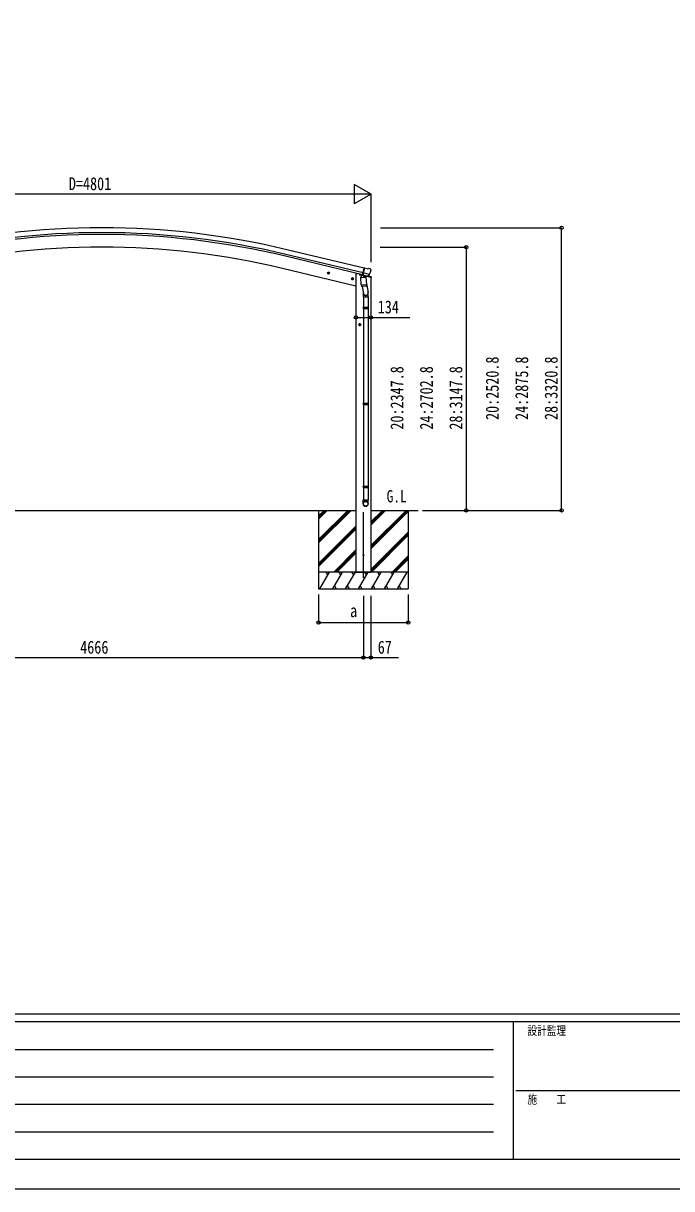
# Model space of a CAD drawing. Units: millimetres, scale not verified. Extents: x -14718 to 14718, y -10395 to 10395.
# Drawn here: x -8935 to -3152, y -10395 to 0 of the extents above; entities that cross this region are included whole.
import ezdxf
from ezdxf.enums import TextEntityAlignment as Align

# ---------------------------------------------------------------- set-up
doc = ezdxf.new("R2010")
doc.units = ezdxf.units.MM
doc.header["$LTSCALE"] = 40
for name, color, linetype in [('0-2_USER1', 3, 'Continuous'), ('0-4_YKK_12', 2, 'Continuous'), ('0-5_YKK_13', 4, 'Continuous'), ('0-6_YKK_A1', 4, 'Continuous'), ('0-7_YKK_D', 6, 'Continuous'), ('0-8_YKK_ZWAK', 7, 'Continuous')]:
    doc.layers.add(name, color=color, linetype=linetype)
doc.styles.add('ＭＳ ゴシック', font='')
doc.styles.get('ＭＳ ゴシック').set_extended_font_data('MS Gothic')

msp = doc.modelspace()

# ---------------------------------------------------------------- linework, layer by layer
at = {"layer": '0-4_YKK_12'}
msp.add_line((-5901.41, -4945.75), (-5901.41, -4361.81), dxfattribs=at)
at = {"layer": '0-5_YKK_13'}
for p, q in [((-5869.03, -2189.15), (-5894.96, -2182.93)), ((-6222.89, -2224.72), (-6203.44, -2229.39)), ((-6215.3, -2219.86), (-6220.47, -2225.3)), ((-6215.5, -2236.78), (-6210.83, -2217.33)), ((-6208, -2221.61), (-6215.3, -2219.86)), ((-6211.04, -2234.25), (-6205.87, -2228.8)), ((-6205.87, -2228.8), (-6208, -2221.61)), ((-6008.97, -2276.08), (-5989.52, -2280.74)), ((-6001.38, -2271.21), (-6006.54, -2276.66)), ((-6001.58, -2288.13), (-5996.91, -2268.69)), ((-5994.08, -2272.97), (-6001.38, -2271.21)), ((-5997.11, -2285.61), (-5991.95, -2280.16)), ((-5991.95, -2280.16), (-5994.08, -2272.97)), ((-5936.5, -2236.39), (-5936.5, -2239.65)), ((-5914.44, -2248.88), (-5932.66, -2244.51)), ((-5925.1, -2266.33), (-5879.41, -2263.14)), ((-5920.42, -2333.17), (-5925.1, -2266.33)), ((-5910.68, -2244.56), (-5924, -2259.88)), ((-5924, -2259.88), (-5923.55, -2266.22)), ((-5909.74, -2244.5), (-5910.68, -2244.56)), ((-5906.65, -2246.97), (-5908.18, -2246.6)), ((-5869.95, -2255.78), (-5906.65, -2246.97)), ((-5848.02, -2240.77), (-5905.53, -2226.97)), ((-5900.7, -2248.79), (-5899.68, -2263.4)), ((-5872.49, -2257.79), (-5898.31, -2264.22)), ((-5881.19, -2259.96), (-5880.96, -2263.24)), ((-5879.41, -2263.14), (-5874.74, -2329.97)), ((-5867.58, -2256.25), (-5875.1, -2254.45)), ((-5831.94, -2268.69), (-5874.87, -2258.38)), ((-5871.79, -2256.01), (-5871.74, -2256.75)), ((-5868.42, -2256.15), (-5869.95, -2255.78)), ((-5869.03, -2189.15), (-5855.77, -2186.46)), ((-5864.88, -2255.68), (-5848.5, -2241.19)), ((-5861.18, -2252.41), (-5834.24, -2258.88)), ((-5841.28, -2189.64), (-5854.47, -2186.48)), ((-5838.19, -2191.89), (-5834.33, -2198.19)), ((-5833.97, -2200.47), (-5834.25, -2201.62)), ((-5831.94, -2261.8), (-5831.94, -2268.69)), ((-5920.42, -2333.17), (-5874.74, -2329.97)), ((-5920.41, -2333.17), (-5919.52, -2345.86)), ((-5875.72, -2344.58), (-5917.42, -2347.49)), ((-5911.99, -2347.11), (-5901.26, -2410.7)), ((-5876.47, -2305.21), (-5860.56, -2401.38)), ((-5873.88, -2342.44), (-5874.75, -2329.97)), ((-5874.27, -2343.8), (-5874.27, -2343.8)), ((-5904.4, -2403.88), (-5904.4, -2438.54)), ((-5904.4, -2438.54), (-5858.4, -2438.54)), ((-5902.4, -2438.54), (-5902.4, -2532.54)), ((-5860.4, -2438.54), (-5860.4, -2532.54)), ((-5858.4, -2438.54), (-5858.4, -2404.19)), ((-5904.4, -2534.54), (-5903.4, -2532.54)), ((-5904.4, -2534.54), (-5858.4, -2534.54)), ((-5904.4, -2534.54), (-5904.4, -2542.54)), ((-5904.4, -2542.54), (-5858.4, -2542.54)), ((-5904.4, -2542.54), (-5903.4, -2544.54)), ((-5903.4, -2532.54), (-5859.4, -2532.54)), ((-5903.4, -2544.54), (-5859.4, -2544.54)), ((-5902.4, -2544.54), (-5902.4, -3388.72)), ((-5860.4, -2544.54), (-5860.4, -3388.72)), ((-5858.4, -2534.54), (-5859.4, -2532.54)), ((-5944.61, -2688.41), (-5924.61, -2688.41)), ((-5938.37, -2681.91), (-5942.12, -2688.41)), ((-5930.86, -2681.91), (-5938.37, -2681.91)), ((-5934.61, -2698.41), (-5934.61, -2678.41)), ((-5927.11, -2688.41), (-5930.86, -2681.91)), ((-5930.86, -2694.91), (-5927.11, -2688.41)), ((-5904.4, -3390.72), (-5903.4, -3388.72)), ((-5904.4, -3390.72), (-5858.4, -3390.72)), ((-5904.4, -3390.72), (-5904.4, -3398.72)), ((-5904.4, -3398.72), (-5858.4, -3398.72)), ((-5904.4, -3398.72), (-5903.4, -3400.72)), ((-5903.4, -3388.72), (-5859.4, -3388.72)), ((-5903.4, -3400.72), (-5859.4, -3400.72)), ((-5902.4, -3400.72), (-5902.4, -4128.91)), ((-5860.4, -3400.72), (-5860.4, -4128.91)), ((-5858.4, -3390.72), (-5859.4, -3388.72)), ((-5904.4, -4130.91), (-5903.4, -4128.91)), ((-5904.4, -4130.91), (-5858.4, -4130.91)), ((-5904.4, -4130.91), (-5904.4, -4138.91)), ((-5904.4, -4138.91), (-5858.4, -4138.91)), ((-5904.4, -4138.91), (-5903.4, -4140.91)), ((-5903.4, -4128.91), (-5859.4, -4128.91)), ((-5903.4, -4140.91), (-5859.4, -4140.91)), ((-5902.4, -4140.91), (-5902.4, -4250.91)), ((-5860.4, -4140.91), (-5860.4, -4250.91)), ((-5858.4, -4130.91), (-5859.4, -4128.91)), ((-5904.4, -4285.05), (-5904.4, -4250.91)), ((-5904.4, -4250.91), (-5858.4, -4250.91)), ((-5858.4, -4285.05), (-5858.4, -4250.91))]:
    msp.add_line(p, q, dxfattribs=at)
for points in [[(-5900.39, -2248.38), (-5910.11, -2246.04), (-5894.96, -2182.93)], [(-6220.47, -2225.3), (-6218.33, -2232.5), (-6211.04, -2234.25)], [(-6006.54, -2276.66), (-6004.41, -2283.85), (-5997.11, -2285.61)], [(-5900.39, -2248.38), (-5900.15, -2248.53), (-5875.38, -2254.48), (-5875.1, -2254.45)], [(-5847.75, -2240.2), (-5848.34, -2241.04), (-5848.5, -2241.19)], [(-5858.4, -2534.54), (-5858.4, -2542.54), (-5859.4, -2544.54)], [(-5942.12, -2688.41), (-5938.37, -2694.91), (-5930.86, -2694.91)], [(-5858.4, -3390.72), (-5858.4, -3398.72), (-5859.4, -3400.72)], [(-5858.4, -4130.91), (-5858.4, -4138.91), (-5859.4, -4140.91)]]:
    msp.add_lwpolyline(points, dxfattribs=at)
for centre, radius in [((-6213.17, -2227.05), 8.5), ((-6213.17, -2227.05), 7.7), ((-6213.17, -2227.05), 6.5), ((-5999.25, -2278.41), 8.5), ((-5999.25, -2278.41), 7.7), ((-5999.25, -2278.41), 6.5), ((-5934.61, -2688.41), 8.5), ((-5934.61, -2688.41), 7.7), ((-5934.61, -2688.41), 6.5), ((-5901.41, -4744.82), 5)]:
    msp.add_circle(centre, radius, dxfattribs=at)
for centre, radius, start, end in [((-5931.5, -2239.65), 5, 180, 256.5), ((-5908.07, -2246.11), 0.5, 221.23754, 256.5), ((-5901.3, -2248.87), 0.604, 7.79405, 79.40158), ((-5898.66, -2263.25), 1.03, 188.03431, 289.96103), ((-5872.73, -2256.82), 1, 284, 4), ((-5871.29, -2255.97), 0.5, 76.5, 184), ((-5868.3, -2255.66), 0.5, 256.5, 291.76246), ((-5855.17, -2189.4), 3, 76.5, 101.5), ((-6031.05, -2154.37), 202.4, 334.90875, 346.5), ((-5842.45, -2194.51), 5, 31.5, 76.5), ((-5834.94, -2261.8), 3, 0, 76.5), ((-5917.56, -2345.5), 2, 190.53157, 274), ((-5875.86, -2342.58), 2, 274, 322.59038), ((-5875.82, -2342.61), 1.95, 322.52234, 4.95983), ((-5888.4, -2404.19), 30, 0, 2.54858)]:
    msp.add_arc(centre, radius, start, end, dxfattribs=at)
for centre, major_axis, ratio, start_param, end_param in [((-5866.89, -2253.33), (0.73, -2.92), 0.997631, 5.80419048, 5.89294842), ((-5866.92, -2253.2), (-2.63, 3.16), 0.650902, 2.11455212, 2.18736272), ((-5866.86, -2253.43), (0.73, -2.92), 0.997631, 5.96575902, 6.76218013), ((-5836.89, -2199.76), (1.57, -2.57), 0.99628, 0.7835347, 1.57079633), ((-5881.4, -2403.88), (-23, 0), 0.996195, 6.00006778, 10.01034486), ((-5881.4, -2403.88), (-21, 0), 0.996195, 0.33194589, 3.34827059), ((-5881.4, -4283.31), (23, 0), 0.996195, 6.28318531, 9.42477796), ((-5881.4, -4285.05), (23, 0), 0.996195, 6.28318531, 9.42477796), ((-5881.4, -4285.05), (0, -23.43), 0.981806, 4.71238898, 7.85398163)]:
    msp.add_ellipse(centre, major_axis=major_axis, ratio=ratio, start_param=start_param, end_param=end_param, dxfattribs=at)
msp.add_ellipse((-5881.4, -4285.05), major_axis=(-21, 0), ratio=0.996195, dxfattribs=at)
at = {"layer": '0-6_YKK_A1'}
for p, q in [((-5909.36, -2242.9), (-6597.27, -2077.75)), ((-5905.43, -2226.54), (-6593.34, -2061.39)), ((-5895.35, -2184.56), (-6583.26, -2019.41)), ((-5968.41, -2344.94), (-6623.65, -2187.63)), ((-5968.41, -2231.82), (-5955.54, -2231.82)), ((-5968.41, -2231.82), (-5968.41, -4894.82)), ((-5906.1, -2243.69), (-5909.36, -2242.9)), ((-5892.09, -2185.34), (-5906.1, -2243.69)), ((-5892.09, -2185.34), (-5895.35, -2184.56)), ((-5834.41, -2268.1), (-5834.41, -4894.82)), ((-10500.43, -4344.82), (-5968.41, -4344.82)), ((-6301.41, -4393.41), (-6252.81, -4344.81)), ((-6301.41, -4344.82), (-6301.41, -5044.82)), ((-6301.41, -4605.54), (-6040.68, -4344.82)), ((-6301.41, -4619.69), (-6026.54, -4344.82)), ((-6301.41, -4633.83), (-6012.4, -4344.82)), ((-6301.41, -4421.7), (-6224.53, -4344.82)), ((-6301.41, -4407.56), (-6238.67, -4344.82)), ((-5834.41, -4344.82), (-5413.25, -4344.82)), ((-5834.41, -4659.04), (-5520.18, -4344.82)), ((-5834.41, -4673.19), (-5506.04, -4344.82)), ((-5834.41, -4475.2), (-5704.03, -4344.82)), ((-5834.41, -4461.06), (-5718.17, -4344.82)), ((-5834.41, -4446.91), (-5732.31, -4344.82)), ((-5834.41, -4687.33), (-5501.41, -4354.33)), ((-5501.41, -4344.82), (-5501.41, -5044.82)), ((-6301.41, -4817.68), (-5968.41, -4484.68)), ((-6301.41, -4831.82), (-5968.41, -4498.82)), ((-6301.41, -4845.96), (-5968.41, -4512.96)), ((-5834.41, -4871.17), (-5501.41, -4538.18)), ((-5834.41, -4885.32), (-5501.41, -4552.32)), ((-5829.77, -4894.82), (-5501.41, -4566.46)), ((-6166.42, -4894.82), (-5968.41, -4696.81)), ((-6152.28, -4894.82), (-5968.41, -4710.95)), ((-6138.14, -4894.82), (-5968.41, -4725.09)), ((-5645.92, -4894.82), (-5501.41, -4750.31)), ((-5631.78, -4894.82), (-5501.41, -4764.45)), ((-5617.64, -4894.82), (-5501.41, -4778.59)), ((-5501.41, -4894.82), (-6301.41, -4894.82)), ((-6291.12, -5044.82), (-6204.52, -4894.82)), ((-6219.52, -4920.8), (-6234.52, -4894.82)), ((-6175.65, -5044.82), (-6089.05, -4894.82)), ((-6104.05, -4920.8), (-6119.05, -4894.82)), ((-6060.18, -5044.82), (-5973.58, -4894.82)), ((-5988.58, -4920.8), (-6003.58, -4894.82)), ((-5968.41, -4894.82), (-5834.41, -4894.82)), ((-5944.71, -5044.82), (-5858.11, -4894.82)), ((-5873.11, -4920.8), (-5888.11, -4894.82)), ((-5829.24, -5044.82), (-5742.64, -4894.82)), ((-5757.64, -4920.8), (-5772.64, -4894.82)), ((-5713.77, -5044.82), (-5627.17, -4894.82)), ((-5657.17, -4894.82), (-5642.17, -4920.8)), ((-5598.3, -5044.82), (-5511.7, -4894.82)), ((-6301.41, -5044.82), (-5501.41, -5044.82)), ((-6160.65, -5018.84), (-6145.66, -5044.82)), ((-6045.18, -5018.84), (-6030.18, -5044.82)), ((-5929.71, -5018.84), (-5914.71, -5044.82)), ((-5814.24, -5018.84), (-5799.25, -5044.82)), ((-5698.77, -5018.84), (-5683.78, -5044.82)), ((-5583.3, -5018.84), (-5568.3, -5044.82))]:
    msp.add_line(p, q, dxfattribs=at)
for radius in [7073, 7029.83, 7013, 6900]:
    msp.add_arc((-8234.42, -8896.98), radius, 76.5, 103.5, dxfattribs=at)
at = {"layer": '0-7_YKK_D'}
for p, q in [((-5833.91, -1523.98), (-5985.47, -1436.48)), ((-5985.47, -1436.48), (-5985.47, -1611.48)), ((-6008.91, -1523.98), (-10459.93, -1523.98)), ((-5833.91, -1523.98), (-6137.02, -1523.98)), ((-5833.91, -1523.98), (-5985.47, -1611.48)), ((-5833.91, -2131.09), (-5833.91, -1522.98)), ((-5749.02, -1823.98), (-4133.41, -1823.98)), ((-4134.41, -4344.82), (-4134.41, -1823.98)), ((-5751.05, -1996.98), (-4983.41, -1996.98)), ((-4984.41, -1996.98), (-4984.41, -4344.82)), ((-5373.64, -4344.82), (-4983.41, -4344.82)), ((-5372.64, -4344.82), (-4133.41, -4344.82)), ((-6301.41, -5094.82), (-6301.41, -5345.82)), ((-5901.41, -5108.29), (-5901.41, -5659.29)), ((-5901.41, -5108.29), (-5901.41, -5659.29)), ((-5834.41, -5108.29), (-5834.41, -5659.29)), ((-5501.41, -5094.82), (-5501.41, -5345.82)), ((-6301.41, -5344.82), (-5501.41, -5344.82)), ((-10567.43, -5658.29), (-5901.41, -5658.29))]:
    msp.add_line(p, q, dxfattribs=at)
for points in [[(-5968.41, -2623.4), (-5834.41, -2623.4), (-5487.31, -2623.4)], [(-5901.41, -5658.29), (-5834.41, -5658.29), (-5588.11, -5658.29)]]:
    msp.add_lwpolyline(points, dxfattribs=at)
for centre in [(-4134.41, -1823.98), (-4984.41, -1996.98), (-5968.41, -2623.4), (-5834.41, -2623.4), (-4984.41, -4344.82), (-4134.41, -4344.82), (-6301.41, -5344.82), (-5501.41, -5344.82), (-5901.41, -5658.29), (-5901.41, -5658.29), (-5834.41, -5658.29)]:
    msp.add_circle(centre, 14.88, dxfattribs=at)
at = {"layer": '0-8_YKK_ZWAK'}
for p, q in [((13632.57, -8837.5), (-13667.43, -8837.5)), ((-4567.43, -8907.5), (-13667.43, -8907.5)), ((-4567.43, -8907.5), (-4567.43, -10132.5)), ((-17.43, -8907.5), (-4567.43, -8907.5)), ((-13518.68, -9152.5), (-4742.43, -9152.5)), ((-13518.68, -9397.5), (-4742.43, -9397.5)), ((-4541.18, -9520), (-17.43, -9520)), ((-13518.68, -9642.5), (-4742.43, -9642.5)), ((-13518.68, -9887.5), (-4742.43, -9887.5)), ((-13667.43, -10132.5), (-4567.43, -10132.5)), ((-4567.43, -10132.5), (-17.43, -10132.5))]:
    msp.add_line(p, q, dxfattribs=at)
msp.add_lwpolyline([(-14717.5, -10395), (14717.5, -10395), (14717.5, 10395), (-14717.5, 10395)], close=True, dxfattribs=at)

# ---------------------------------------------------------------- texts
at = {"layer": '0-2_USER1', "style": 'ＭＳ ゴシック', "width": 0.8}
msp.add_text('G.L', height=110, dxfattribs=at).set_placement((-5694.69, -4306.4), align=Align.BOTTOM_LEFT)
at = {"layer": '0-7_YKK_D', "style": 'ＭＳ ゴシック', "width": 0.8}
for s, p in [('D=4801', (-8528.42, -1522.98)), ('134', (-5773.91, -2622.4)), ('a', (-6020.81, -5331.57)), ('4666', (-8427.62, -5657.29)), ('67', (-5773.91, -5657.29))]:
    msp.add_text(s, height=115.5, dxfattribs=at).set_placement(p, align=Align.BOTTOM_LEFT)
for s, p in [('20:2520.8', (-4660.41, -3538)), ('24:2875.8', (-4397.91, -3538)), ('28:3320.8', (-4135.41, -3538)), ('20:2347.8', (-5510.41, -3624.5)), ('24:2702.8', (-5247.91, -3624.5)), ('28:3147.8', (-4985.41, -3624.5))]:
    msp.add_text(s, height=115.5, rotation=90, dxfattribs=at).set_placement(p, align=Align.BOTTOM_LEFT)
at = {"layer": '0-8_YKK_ZWAK', "style": 'ＭＳ ゴシック', "width": 0.8}
for s, p in [('設計監理', (-4439.1, -9047.5)), ('施\u3000\u3000工', (-4439.1, -9660))]:
    msp.add_text(s, height=76.98, dxfattribs=at).set_placement(p, align=Align.BOTTOM_LEFT)

doc.saveas('drawing.dxf')
